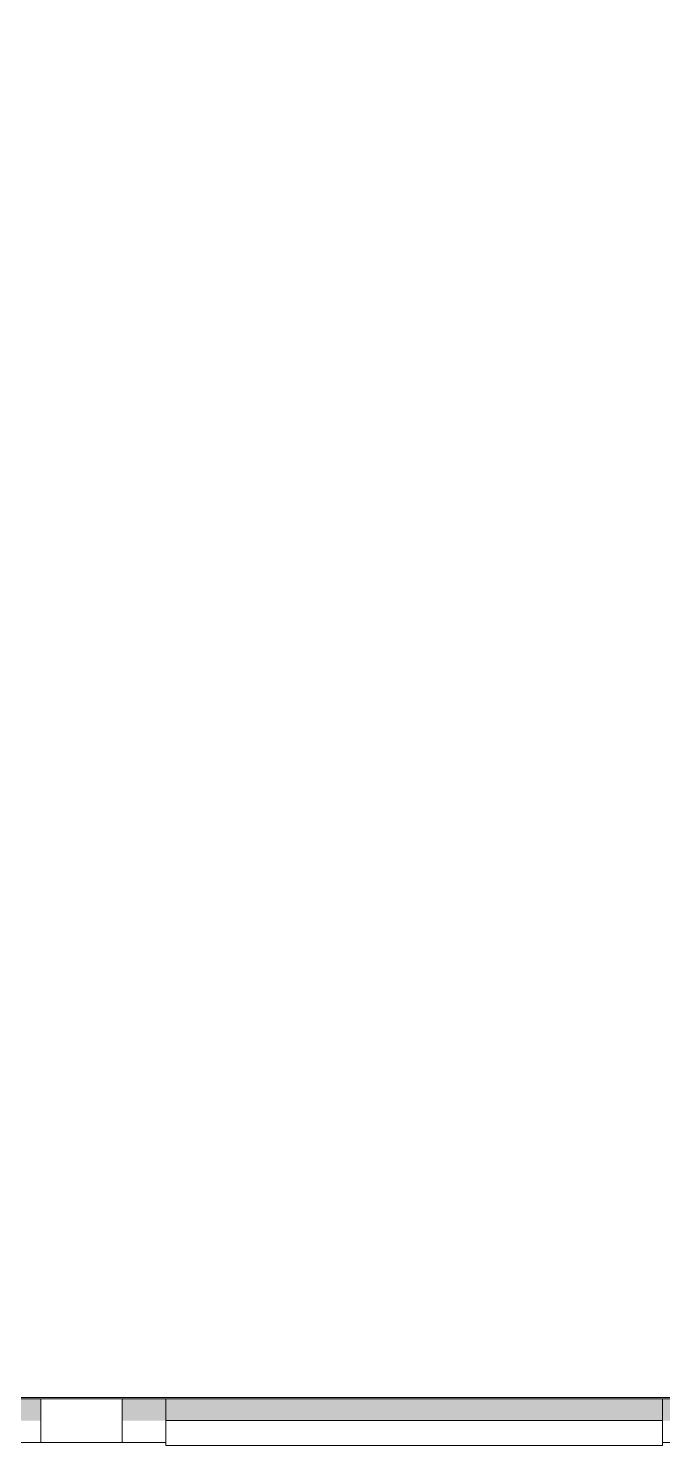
# Model space of a CAD drawing. Header units: millimetres. Extents: x -249154 to 415037, y -45458 to 354837.
# Drawn here: x 31690 to 32705, y 87029 to 89299 of the extents above; entities that cross this region are included whole.
import ezdxf

# ---------------------------------------------------------------- set-up
doc = ezdxf.new("R2010")
doc.units = ezdxf.units.MM
doc.layers.add('A-AREA-PATT-1', color=7, linetype='Continuous', lineweight=5, true_color=0xa5bae0, transparency=1)
for name, color, linetype, lineweight in [('A-FLOR', 7, 'Continuous', 9), ('A-GLAZ-CURT', 7, 'Continuous', 9), ('A-GLAZ-CURT-2', 7, 'Continuous', 20), ('A-GLAZ-CWMG', 7, 'Continuous', 9), ('A-GLAZ-CWMG-1', 7, 'Continuous', 20)]:
    doc.layers.add(name, color=color, linetype=linetype, lineweight=lineweight)

# ---------------------------------------------------------------- blocks, each defined once
blk = doc.blocks.new('Прямоугольный импост - 50 x 70 мм-V257-Объем проектирования 1 этажа')
at = {"layer": 'A-GLAZ-CWMG-1'}
for p, q in [((-70, 35), (0, 35)), ((-70, -35), (-70, 35)), ((0, 35), (0, -35)), ((0, -35), (-70, -35))]:
    blk.add_line(p, q, dxfattribs=at)
blk = doc.blocks.new('Системная панель - Стемалит - 40мм-31720939-Объем проектирования 1 этажа')
at = {"layer": 'A-GLAZ-CURT-2'}
for p, q in [((65, 35), (-65, 35)), ((-65, 35), (-65, -35)), ((65, -35), (65, 35)), ((-65, -35), (65, -35))]:
    blk.add_line(p, q, dxfattribs=at)
blk = doc.blocks.new('Прямоугольный импост - 50 x 70 мм-V259-Объем проектирования 1 этажа')
at = {"layer": 'A-GLAZ-CWMG-1'}
for p, q in [((-35, 35), (35, 35)), ((-35, -35), (-35, 35)), ((35, 35), (35, -35)), ((35, -35), (-35, -35))]:
    blk.add_line(p, q, dxfattribs=at)
blk = doc.blocks.new('Системная панель - Стекло - 40мм-V261-Объем проектирования 1 этажа')
at = {"layer": 'A-GLAZ-CURT-2'}
for p, q in [((397.5, 0), (-397.5, 0)), ((-397.5, 0), (-397.5, -40)), ((397.5, -40), (397.5, 0)), ((-397.5, -40), (397.5, -40))]:
    blk.add_line(p, q, dxfattribs=at)
blk = doc.blocks.new('Прямоугольный импост - 50 x 70 мм-V262-Объем проектирования 1 этажа')
at = {"layer": 'A-GLAZ-CWMG-1'}
for p, q in [((-35, 35), (35, 35)), ((-35, -35), (-35, 35)), ((35, 35), (35, -35)), ((35, -35), (-35, -35))]:
    blk.add_line(p, q, dxfattribs=at)
blk = doc.blocks.new('Прямоугольный импост - 50 x 70 мм-V263-Объем проектирования 1 этажа')
at = {"layer": 'A-GLAZ-CWMG'}
blk.add_line((32640, 7918), (31845, 7918), dxfattribs=at)
blk = doc.blocks.new('1floor')
at = {"layer": 'A-AREA-PATT-1'}
h = blk.add_hatch(color=256, dxfattribs=at)
h.paths.add_polyline_path([(31605, 7883), (31645, 7883), (31645, 7918), (31575, 7918), (31575, 7883)])
h.paths.add_polyline_path([(32686.2, 7883), (32710, 7883), (32710, 7918), (31775, 7918), (31775, 7883), (32640, 7883)])
h.paths.add_polyline_path([(30210, 7883), (30280, 7883), (30280, 7918), (30210, 7918), (30210, 7900)])
h.paths.add_polyline_path([(38495, 7920.5), (38515, 7921.4), (38515, 7931), (38495, 7931), (38495, 7927.1)])
h.paths.add_polyline_path([(38494.5, 10669), (38514.5, 10669), (38514.5, 10679.5), (38494.5, 10679.5)])
at = {"layer": 'A-FLOR'}
blk.add_line((38495, 7920), (30212.1, 7920), dxfattribs=at)
at = {"layer": 'A-GLAZ-CURT'}
for name, p in [('Системная панель - Стемалит - 40мм-31720939-Объем проектирования 1 этажа', (31710, 7883)), ('Системная панель - Стекло - 40мм-V261-Объем проектирования 1 этажа', (32242.5, 7883))]:
    blk.add_blockref(name, p, dxfattribs=at)
at = {"layer": 'A-GLAZ-CWMG', "extrusion": (0, 0, -1), "rotation": 180}
for name, p in [('Прямоугольный импост - 50 x 70 мм-V259-Объем проектирования 1 этажа', (-31610, 7883)), ('Прямоугольный импост - 50 x 70 мм-V262-Объем проектирования 1 этажа', (-31810, 7883)), ('Прямоугольный импост - 50 x 70 мм-V257-Объем проектирования 1 этажа', (-32710, 7883))]:
    blk.add_blockref(name, p, dxfattribs=at)
at = {"layer": 'A-GLAZ-CWMG'}
blk.add_blockref('Прямоугольный импост - 50 x 70 мм-V263-Объем проектирования 1 этажа', (0, 0), dxfattribs=at)

msp = doc.modelspace()

# ---------------------------------------------------------------- block references
msp.add_blockref('1floor', (64.7, 79186.1))

doc.saveas('drawing.dxf')
